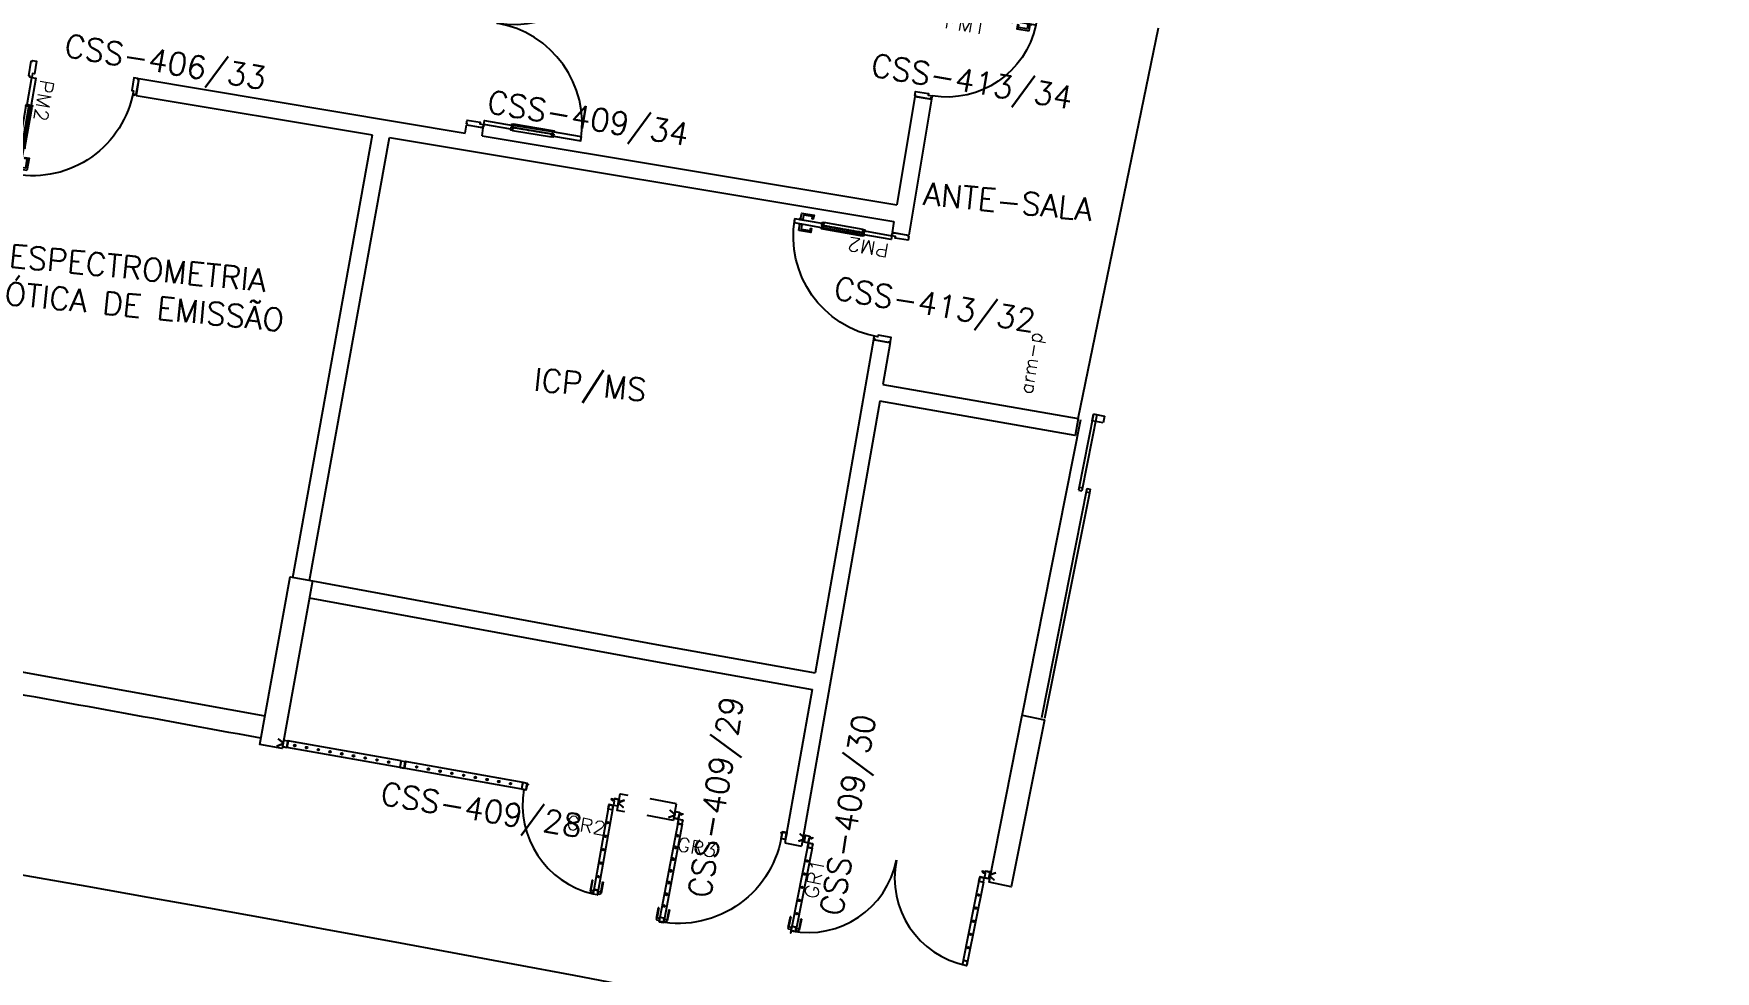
# Model space of a CAD drawing. Extents: x -152 to 150, y 325 to 437.
# Drawn here: x 66.64 to 81.45, y 376.26 to 384.53 of the extents above; entities that cross this region are included whole.
import ezdxf
from ezdxf.enums import TextEntityAlignment as Align

# ---------------------------------------------------------------- set-up
doc = ezdxf.new("R2010")
doc.units = 0
doc.header["$LTSCALE"] = 0.01
doc.header["$MEASUREMENT"] = 0
doc.linetypes.add('HIDDEN', pattern=[0.375, 0.25, -0.125])
doc.layers.get('0').update_dxf_attribs({"linetype": 'CONTINUOUS'})
for name, color, linetype in [('ALV', 2, 'CONTINUOUS'), ('AR-ALV', 4, 'CONTINUOUS'), ('AR-MOB-IDE', 2, 'CONTINUOUS'), ('AR-POR', 1, 'CONTINUOUS'), ('esq-c', 1, 'CONTINUOUS'), ('ESTR', 3, 'CONTINUOUS'), ('grapa', 1, 'HIDDEN'), ('ICC', 1, 'CONTINUOUS'), ('MAÇANETA', 2, 'CONTINUOUS'), ('mov', 1, 'CONTINUOUS'), ('PISO', 1, 'CONTINUOUS'), ('PM-FOLHA-C', 1, 'CONTINUOUS'), ('PM-FOLHA-V', 1, 'CONTINUOUS'), ('PM-FOLHA-V2', 1, 'CONTINUOUS'), ('PM-HATCH', 253, 'CONTINUOUS'), ('PM-MAÇANETA', 1, 'CONTINUOUS'), ('PM-MOVIMENTO', 1, 'CONTINUOUS'), ('PM-TELA-C', 1, 'CONTINUOUS'), ('PM-TXT', 2, 'CONTINUOUS'), ('porta-c', 1, 'CONTINUOUS'), ('porta-v', 1, 'CONTINUOUS'), ('TEXTO', 2, 'CONTINUOUS'), ('TEXTO-ENDEREÇO', 2, 'CONTINUOUS')]:
    doc.layers.add(name, color=color, linetype=linetype)
doc.styles.add('ROMANS', font='romans', dxfattribs={"height": 0.002})
doc.styles.add('S12', font='simplex.shx', dxfattribs={"height": 0.12})
doc.styles.add('UNB-100', font='simplex.shx', dxfattribs={"height": 3})
doc.styles.add('UNB-100-1', font='simplex.shx', dxfattribs={"height": 0.2})

# ---------------------------------------------------------------- blocks, each defined once
blk = doc.blocks.new('PILAR-SSC')
blk.add_lwpolyline([(0.203, -42.962), (0.203, -44.462), (0.003, -44.462), (0.003, -42.962)], close=True)
blk = doc.blocks.new('gr1-p')
at = {"layer": 'esq-c'}
for p, q in [((0.041, 0.02), (0.068, 0.02)), ((1.619, 0.02), (1.591, 0.02)), ((0.041, -0.069), (0.041, -0.033)), ((0.042, -0.033), (0.042, -0.069)), ((0.043, -0.031), (0.079, -0.031)), ((0.079, -0.032), (0.043, -0.032)), ((0.079, -0.069), (0.043, -0.069)), ((0.043, -0.071), (0.079, -0.071)), ((0.079, -0.033), (0.079, -0.069)), ((0.081, -0.069), (0.081, -0.033)), ((1.579, -0.069), (1.579, -0.033)), ((1.58, -0.033), (1.58, -0.069)), ((1.617, -0.031), (1.581, -0.031)), ((1.581, -0.032), (1.617, -0.032)), ((1.581, -0.069), (1.617, -0.069)), ((1.617, -0.071), (1.581, -0.071)), ((1.617, -0.033), (1.617, -0.069)), ((1.619, -0.069), (1.619, -0.033)), ((0.039, -0.782), (0.039, -0.838)), ((0.041, -0.818), (0.041, -0.782)), ((0.041, -0.82), (0.041, -0.838)), ((0.042, -0.78), (0.079, -0.78)), ((0.079, -0.781), (0.042, -0.781)), ((0.042, -0.82), (0.079, -0.82)), ((0.042, -0.82), (0.042, -0.838)), ((0.079, -0.818), (0.043, -0.818)), ((0.079, -0.817), (0.079, -0.782)), ((0.081, -0.782), (0.081, -0.817)), ((1.579, -0.782), (1.579, -0.817)), ((1.617, -0.78), (1.581, -0.78)), ((1.581, -0.781), (1.617, -0.781)), ((1.581, -0.817), (1.581, -0.782)), ((1.581, -0.818), (1.617, -0.818)), ((1.617, -0.82), (1.581, -0.82)), ((1.618, -0.817), (1.618, -0.782)), ((1.619, -0.782), (1.619, -0.817))]:
    blk.add_line(p, q, dxfattribs=at)
for points in [[(0.059, 0.018), (0.059, 0.012, -0.414214), (0.057, 0.01), (0.041, 0.01, 0.414214), (0.04, 0.009), (0.04, -0.028, -0.414214), (0.038, -0.03), (0.002, -0.03, -0.414214), (0, -0.028), (0, 0.028, -0.414214), (0.002, 0.03), (0.038, 0.03, -0.414214), (0.04, 0.028), (0.04, 0.022, 0.414214), (0.041, 0.022), (0.068, 0.022, -1), (0.068, 0.019), (0.06, 0.019)], [(0.041, 0.02, -0.414201), (0.038, 0.022), (0.038, 0.028, 0.414214), (0.038, 0.028), (0.002, 0.028, 0.414214), (0.001, 0.028), (0.001, -0.028, 0.414214), (0.002, -0.029), (0.038, -0.029, 0.414214), (0.038, -0.028), (0.038, 0.009, -0.414214), (0.041, 0.012), (0.057, 0.012, 0.414214), (0.058, 0.012), (0.058, 0.018, -0.414214), (0.06, 0.02)], [(1.601, 0.018), (1.601, 0.012, 0.414214), (1.603, 0.01), (1.619, 0.01, -0.414214), (1.62, 0.009), (1.62, -0.028, 0.414214), (1.622, -0.03), (1.658, -0.03, 0.414214), (1.66, -0.028), (1.66, 0.028, 0.414214), (1.658, 0.03), (1.622, 0.03, 0.414214), (1.62, 0.028), (1.62, 0.022, -0.414214), (1.619, 0.022), (1.591, 0.022, 1), (1.591, 0.019), (1.6, 0.019)], [(1.619, 0.02, 0.414201), (1.621, 0.022), (1.621, 0.028, -0.414214), (1.622, 0.028), (1.658, 0.028, -0.414214), (1.658, 0.028), (1.658, -0.028, -0.414214), (1.658, -0.029), (1.622, -0.029, -0.414214), (1.621, -0.028), (1.621, 0.009, 0.414214), (1.619, 0.012), (1.603, 0.012, -0.414214), (1.602, 0.012), (1.602, 0.018, 0.414214), (1.6, 0.02)]]:
    blk.add_lwpolyline(points, format="xyb", dxfattribs=at)
for centre, radius, start, end in [((1.6, 0.018), 0.00075, 0, 90), ((0.043, -0.033), 0.00225, 90, 180), ((0.043, -0.069), 0.00225, 180, 270), ((0.043, -0.033), 0.00075, 90, 180), ((0.043, -0.069), 0.00075, 180, 270), ((0.079, -0.033), 0.00225, 360, 90), ((0.079, -0.033), 0.00075, 360, 90), ((0.079, -0.069), 0.00075, 270, 0), ((0.079, -0.069), 0.00225, 270, 0), ((1.581, -0.033), 0.00225, 90, 180), ((1.581, -0.069), 0.00225, 180, 270), ((1.581, -0.033), 0.00075, 90, 180), ((1.581, -0.069), 0.00075, 180, 270), ((1.617, -0.033), 0.00225, 360, 90), ((1.617, -0.033), 0.00075, 360, 90), ((1.617, -0.069), 0.00075, 270, 0), ((1.617, -0.069), 0.00225, 270, 0), ((0.042, -0.782), 0.00225, 90, 180), ((0.041, -0.838), 0.0015, 180, 0), ((0.042, -0.782), 0.00075, 90, 180), ((0.043, -0.82), 0.002, 90, 180), ((0.079, -0.782), 0.00225, 360, 90), ((0.079, -0.782), 0.00075, 360, 90), ((0.079, -0.817), 0.00075, 270, 0), ((0.079, -0.817), 0.00225, 270, 0), ((1.581, -0.782), 0.00225, 90, 180), ((1.581, -0.817), 0.00225, 180, 270), ((1.581, -0.782), 0.00075, 90, 180), ((1.581, -0.817), 0.00075, 180, 270), ((1.617, -0.782), 0.00225, 360, 90), ((1.617, -0.782), 0.00075, 360, 90), ((1.617, -0.817), 0.00075, 270, 0), ((1.617, -0.817), 0.00225, 270, 0)]:
    blk.add_arc(centre, radius, start, end, dxfattribs=at)
at = {"layer": 'grapa'}
blk.add_line((1.66, 0.005), (1.66, -0.005), dxfattribs=at)
for points in [[(0, -0.005), (-0.049, -0.033), (-0.049, -0.032), (-0.001, -0.004), (-0.001, 0.004), (-0.049, 0.032), (-0.049, 0.033), (0, 0.005)], [(1.66, -0.005), (1.709, -0.033), (1.709, -0.032), (1.661, -0.004), (1.661, 0.004), (1.709, 0.032), (1.709, 0.033), (1.66, 0.005)]]:
    blk.add_lwpolyline(points, dxfattribs=at)
at = {"layer": 'MAÇANETA'}
for p, q in [((0.014, -0.7), (0.009, -0.7)), ((0.009, -0.7), (0.009, -0.8)), ((0.014, -0.7), (0.014, -0.8)), ((0.106, -0.7), (0.111, -0.7)), ((0.106, -0.7), (0.106, -0.8)), ((0.111, -0.7), (0.111, -0.8)), ((0.009, -0.8), (0.019, -0.81)), ((0.014, -0.8), (0.009, -0.8)), ((0.039, -0.79), (0.014, -0.79)), ((0.039, -0.81), (0.019, -0.81)), ((0.081, -0.79), (0.106, -0.79)), ((0.081, -0.81), (0.101, -0.81)), ((0.111, -0.8), (0.101, -0.81)), ((0.106, -0.8), (0.111, -0.8))]:
    blk.add_line(p, q, dxfattribs=at)
at = {"layer": 'mov'}
for centre, radius, start, end in [((0.04, -0.03), 0.79, 270.0979, 0.0094), ((1.618, -0.031), 0.788, 179.8976, 269.886)]:
    blk.add_arc(centre, radius, start, end, dxfattribs=at)
at = {"layer": 'porta-c'}
for centre, radius in [((0.061, -0.189), 0.0075), ((0.061, -0.189), 0.005), ((1.599, -0.189), 0.0075), ((1.599, -0.189), 0.005), ((0.061, -0.425), 0.0075), ((0.061, -0.307), 0.0075), ((0.061, -0.307), 0.005), ((0.061, -0.425), 0.005), ((1.599, -0.307), 0.0075), ((1.599, -0.425), 0.0075), ((1.599, -0.307), 0.005), ((1.599, -0.425), 0.005), ((0.061, -0.543), 0.0075), ((0.061, -0.543), 0.005), ((1.599, -0.543), 0.0075), ((1.599, -0.543), 0.005), ((0.061, -0.662), 0.0075), ((0.061, -0.662), 0.005), ((1.599, -0.662), 0.0075), ((1.599, -0.662), 0.005)]:
    blk.add_circle(centre, radius, dxfattribs=at)
at = {"layer": 'porta-v'}
for p, q in [((0.041, -0.069), (0.041, -0.782)), ((0.081, -0.069), (0.081, -0.782)), ((1.579, -0.069), (1.579, -0.782)), ((1.619, -0.069), (1.619, -0.782))]:
    blk.add_line(p, q, dxfattribs=at)
at = {"layer": 'PM-TXT', "style": 'S12', "width": 1.1, "flags": 1}
blk.add_attdef('LARGURA', (0.414, -0.506), '', height=0.12, rotation=90, dxfattribs=at)
at = {"layer": 'PM-TXT', "style": 'S12', "width": 1.1}
blk.add_attdef('GR', (0.214, -0.506), '', height=0.12, rotation=90, dxfattribs=at)
blk = doc.blocks.new('gr3-p')
at = {"layer": 'esq-c'}
for p, q in [((-1, 0.028), (-1, -0.028)), ((-0.998, 0.03), (-0.962, 0.03)), ((-0.962, 0.028), (-0.998, 0.028)), ((-0.998, -0.028), (-0.998, 0.028)), ((-0.961, 0.022), (-0.961, 0.028)), ((-0.961, -0.028), (-0.961, 0.018)), ((-0.96, 0.028), (-0.96, 0.022)), ((-0.96, 0.018), (-0.96, -0.028)), ((-0.959, 0.022), (-0.951, 0.022)), ((-0.959, 0.02), (-0.951, 0.02)), ((-0.951, 0.019), (-0.959, 0.019)), ((-0.041, 0.022), (-0.069, 0.022)), ((-0.041, 0.02), (-0.069, 0.02)), ((-0.069, 0.019), (-0.06, 0.019)), ((-0.059, 0.018), (-0.059, 0.012)), ((-0.058, 0.018), (-0.058, 0.012)), ((-0.041, 0.011), (-0.057, 0.011)), ((-0.041, 0.01), (-0.057, 0.01)), ((-0.04, 0.028), (-0.04, 0.022)), ((-0.04, 0.009), (-0.04, -0.028)), ((-0.002, 0.03), (-0.038, 0.03)), ((-0.038, 0.028), (-0.002, 0.028)), ((-0.038, 0.022), (-0.038, 0.028)), ((-0.038, -0.028), (-0.038, 0.009)), ((-0.002, -0.028), (-0.002, 0.028)), ((0, 0.028), (0, -0.028)), ((-0.962, -0.029), (-0.998, -0.029)), ((-0.998, -0.03), (-0.962, -0.03)), ((-0.081, -0.069), (-0.081, -0.033)), ((-0.043, -0.031), (-0.079, -0.031)), ((-0.079, -0.032), (-0.043, -0.032)), ((-0.079, -0.033), (-0.079, -0.069)), ((-0.079, -0.069), (-0.043, -0.069)), ((-0.043, -0.071), (-0.079, -0.071)), ((-0.042, -0.033), (-0.042, -0.069)), ((-0.041, -0.069), (-0.041, -0.033)), ((-0.038, -0.029), (-0.002, -0.029)), ((-0.002, -0.03), (-0.038, -0.03)), ((-0.081, -0.912), (-0.081, -0.948)), ((-0.08, -0.948), (-0.08, -0.912)), ((-0.043, -0.91), (-0.079, -0.91)), ((-0.079, -0.911), (-0.043, -0.911)), ((-0.079, -0.948), (-0.043, -0.948)), ((-0.043, -0.95), (-0.079, -0.95)), ((-0.043, -0.948), (-0.043, -0.912)), ((-0.041, -0.912), (-0.041, -0.948))]:
    blk.add_line(p, q, dxfattribs=at)
for centre, radius, start, end in [((-0.998, 0.028), 0.00225, 90, 180), ((-0.998, 0.028), 0.00075, 90, 180), ((-0.962, 0.028), 0.00225, 360, 90), ((-0.962, 0.028), 0.00075, 360, 90), ((-0.959, 0.022), 0.00225, 180, 270), ((-0.959, 0.018), 0.00225, 90, 180), ((-0.959, 0.022), 0.00075, 180, 270), ((-0.959, 0.018), 0.00075, 90, 180), ((-0.951, 0.02), 0.0015, 270, 90), ((-0.069, 0.02), 0.0015, 90, 270), ((-0.06, 0.018), 0.00225, 0, 90), ((-0.06, 0.018), 0.00075, 0, 90), ((-0.057, 0.012), 0.00225, 180, 270), ((-0.057, 0.012), 0.00075, 180, 270), ((-0.041, 0.022), 0.00225, 270.0025, 0), ((-0.041, 0.022), 0.00075, 270, 0), ((-0.041, 0.009), 0.00225, 0, 90), ((-0.041, 0.009), 0.00075, 0, 90), ((-0.038, 0.028), 0.00225, 90, 180), ((-0.038, 0.028), 0.00075, 90, 180), ((-0.002, 0.028), 0.00225, 360, 90), ((-0.002, 0.028), 0.00075, 360, 90), ((-0.998, -0.028), 0.00225, 180, 270), ((-0.998, -0.028), 0.00075, 180, 270), ((-0.962, -0.028), 0.00075, 270, 0), ((-0.962, -0.028), 0.00225, 270, 0), ((-0.079, -0.033), 0.00225, 90, 180), ((-0.079, -0.069), 0.00225, 180, 270), ((-0.079, -0.033), 0.00075, 90, 180), ((-0.079, -0.069), 0.00075, 180, 270), ((-0.043, -0.033), 0.00225, 360, 90), ((-0.043, -0.033), 0.00075, 360, 90), ((-0.043, -0.069), 0.00075, 270, 0), ((-0.043, -0.069), 0.00225, 270, 0), ((-0.038, -0.028), 0.00225, 180, 270), ((-0.038, -0.028), 0.00075, 180, 270), ((-0.002, -0.028), 0.00225, 270, 0), ((-0.002, -0.028), 0.00075, 270, 0), ((-0.079, -0.912), 0.00225, 90, 180), ((-0.079, -0.948), 0.00225, 180, 270), ((-0.079, -0.912), 0.00075, 90, 180), ((-0.079, -0.948), 0.00075, 180, 270), ((-0.043, -0.912), 0.00225, 360, 90), ((-0.043, -0.912), 0.00075, 360, 90), ((-0.043, -0.948), 0.00075, 270, 0), ((-0.043, -0.948), 0.00225, 270, 0)]:
    blk.add_arc(centre, radius, start, end, dxfattribs=at)
at = {"layer": 'grapa'}
blk.add_line((0, 0.005), (0, -0.005), dxfattribs=at)
blk.add_lwpolyline([(0, -0.005), (0.049, -0.033), (0.049, -0.032), (0.002, -0.004), (0.002, 0.004), (0.049, 0.032), (0.049, 0.033), (0, 0.005)], dxfattribs=at)
at = {"layer": 'MAÇANETA'}
for p, q in [((-0.111, -0.83), (-0.111, -0.93)), ((-0.106, -0.83), (-0.111, -0.83)), ((-0.106, -0.83), (-0.106, -0.93)), ((-0.016, -0.83), (-0.016, -0.93)), ((-0.016, -0.83), (-0.011, -0.83)), ((-0.011, -0.83), (-0.011, -0.93)), ((-0.106, -0.93), (-0.111, -0.93)), ((-0.111, -0.93), (-0.101, -0.94)), ((-0.081, -0.92), (-0.106, -0.92)), ((-0.081, -0.94), (-0.101, -0.94)), ((-0.041, -0.92), (-0.016, -0.92)), ((-0.041, -0.94), (-0.021, -0.94)), ((-0.011, -0.93), (-0.021, -0.94)), ((-0.016, -0.93), (-0.011, -0.93))]:
    blk.add_line(p, q, dxfattribs=at)
at = {"layer": 'mov'}
blk.add_arc((-0.042, -0.031), 0.918, 176.6891, 269.886, dxfattribs=at)
at = {"layer": 'porta-c'}
for centre, radius in [((-0.061, -0.175), 0.0075), ((-0.061, -0.28), 0.0075), ((-0.061, -0.175), 0.005), ((-0.061, -0.28), 0.005), ((-0.061, -0.385), 0.0075), ((-0.061, -0.385), 0.005), ((-0.061, -0.49), 0.0075), ((-0.061, -0.595), 0.0075), ((-0.061, -0.49), 0.005), ((-0.061, -0.595), 0.005), ((-0.061, -0.7), 0.0075), ((-0.061, -0.7), 0.005), ((-0.061, -0.805), 0.0075), ((-0.061, -0.805), 0.005)]:
    blk.add_circle(centre, radius, dxfattribs=at)
at = {"layer": 'porta-v'}
for p, q in [((-0.081, -0.069), (-0.081, -0.912)), ((-0.041, -0.069), (-0.041, -0.912))]:
    blk.add_line(p, q, dxfattribs=at)
at = {"layer": 'PM-TXT', "style": 'S12', "width": 1.1}
blk.add_attdef('GR', (-0.422, -0.306), '', height=0.12, dxfattribs=at)
at = {"layer": 'PM-TXT', "style": 'S12', "width": 1.1, "flags": 1}
blk.add_attdef('LARGURA', (-0.422, -0.506), '', height=0.12, dxfattribs=at)
blk = doc.blocks.new('gr2-p')
at = {"layer": 'esq-c'}
for p, q in [((-3, 0.028), (-3, -0.028)), ((-2.998, 0.03), (-2.962, 0.03)), ((-2.962, 0.028), (-2.998, 0.028)), ((-2.998, -0.028), (-2.998, 0.028)), ((-2.961, -0.028), (-2.961, 0.028)), ((-2.96, 0.028), (-2.96, -0.028)), ((-1.95, 0.028), (-1.95, -0.028)), ((-1.949, -0.028), (-1.949, 0.028)), ((-1.948, 0.03), (-1.913, 0.03)), ((-1.913, 0.028), (-1.948, 0.028)), ((-1.912, -0.028), (-1.912, 0.028)), ((-1.91, 0.028), (-1.91, -0.028)), ((-0.861, 0.028), (-0.861, -0.028)), ((-0.859, -0.028), (-0.859, 0.028)), ((-0.858, 0.03), (-0.823, 0.03)), ((-0.823, 0.028), (-0.858, 0.028)), ((-0.822, 0.022), (-0.822, 0.028)), ((-0.822, -0.028), (-0.822, 0.018)), ((-0.821, 0.028), (-0.821, 0.022)), ((-0.821, 0.018), (-0.821, -0.028)), ((-0.82, 0.022), (-0.811, 0.022)), ((-0.82, 0.02), (-0.811, 0.02)), ((-0.811, 0.019), (-0.82, 0.019)), ((-0.041, 0.022), (-0.069, 0.022)), ((-0.041, 0.02), (-0.069, 0.02)), ((-0.069, 0.019), (-0.06, 0.019)), ((-0.059, 0.018), (-0.059, 0.012)), ((-0.058, 0.018), (-0.058, 0.012)), ((-0.041, 0.011), (-0.057, 0.011)), ((-0.041, 0.01), (-0.057, 0.01)), ((-0.04, 0.028), (-0.04, 0.022)), ((-0.04, 0.009), (-0.04, -0.028)), ((-0.002, 0.03), (-0.038, 0.03)), ((-0.038, 0.028), (-0.002, 0.028)), ((-0.038, 0.022), (-0.038, 0.028)), ((-0.038, -0.028), (-0.038, 0.009)), ((-0.002, -0.028), (-0.002, 0.028)), ((0, 0.028), (0, -0.028)), ((-2.962, -0.029), (-2.998, -0.029)), ((-2.998, -0.03), (-2.962, -0.03)), ((-1.913, -0.029), (-1.948, -0.029)), ((-1.948, -0.03), (-1.913, -0.03)), ((-0.823, -0.029), (-0.858, -0.029)), ((-0.858, -0.03), (-0.823, -0.03)), ((-0.081, -0.069), (-0.081, -0.033)), ((-0.043, -0.031), (-0.079, -0.031)), ((-0.079, -0.032), (-0.043, -0.032)), ((-0.079, -0.033), (-0.079, -0.069)), ((-0.079, -0.069), (-0.043, -0.069)), ((-0.043, -0.071), (-0.079, -0.071)), ((-0.042, -0.033), (-0.042, -0.069)), ((-0.041, -0.069), (-0.041, -0.033)), ((-0.038, -0.029), (-0.002, -0.029)), ((-0.002, -0.03), (-0.038, -0.03)), ((-0.081, -0.793), (-0.081, -0.829)), ((-0.043, -0.791), (-0.079, -0.791)), ((-0.079, -0.792), (-0.043, -0.792)), ((-0.079, -0.829), (-0.079, -0.793)), ((-0.079, -0.829), (-0.043, -0.829)), ((-0.043, -0.831), (-0.079, -0.831)), ((-0.042, -0.829), (-0.042, -0.793)), ((-0.041, -0.793), (-0.041, -0.829))]:
    blk.add_line(p, q, dxfattribs=at)
for centre, radius, start, end in [((-2.998, 0.028), 0.00225, 90, 180), ((-2.998, 0.028), 0.00075, 90, 180), ((-2.962, 0.028), 0.00225, 360, 90), ((-2.962, 0.028), 0.00075, 360, 90), ((-1.948, 0.028), 0.00225, 90, 180), ((-1.948, 0.028), 0.00075, 90, 180), ((-1.913, 0.028), 0.00225, 360, 90), ((-1.913, 0.028), 0.00075, 360, 90), ((-0.858, 0.028), 0.00225, 90, 180), ((-0.858, 0.028), 0.00075, 90, 180), ((-0.823, 0.028), 0.00225, 360, 90), ((-0.823, 0.028), 0.00075, 360, 90), ((-0.82, 0.022), 0.00225, 180, 270), ((-0.82, 0.018), 0.00225, 90, 180), ((-0.82, 0.022), 0.00075, 180, 270), ((-0.82, 0.018), 0.00075, 90, 180), ((-0.811, 0.02), 0.0015, 270, 90), ((-0.069, 0.02), 0.0015, 90, 270), ((-0.06, 0.018), 0.00225, 0, 90), ((-0.06, 0.018), 0.00075, 0, 90), ((-0.057, 0.012), 0.00225, 180, 270), ((-0.057, 0.012), 0.00075, 180, 270), ((-0.041, 0.022), 0.00225, 270.0025, 0), ((-0.041, 0.022), 0.00075, 270, 0), ((-0.041, 0.009), 0.00225, 0, 90), ((-0.041, 0.009), 0.00075, 0, 90), ((-0.038, 0.028), 0.00225, 90, 180), ((-0.038, 0.028), 0.00075, 90, 180), ((-0.002, 0.028), 0.00225, 360, 90), ((-0.002, 0.028), 0.00075, 360, 90), ((-2.998, -0.028), 0.00225, 180, 270), ((-2.998, -0.028), 0.00075, 180, 270), ((-2.962, -0.028), 0.00075, 270, 0), ((-2.962, -0.028), 0.00225, 270, 0), ((-1.948, -0.028), 0.00225, 180, 270), ((-1.948, -0.028), 0.00075, 180, 270), ((-1.913, -0.028), 0.00225, 270, 0), ((-1.913, -0.028), 0.00075, 270, 0), ((-0.858, -0.028), 0.00225, 180, 270), ((-0.858, -0.028), 0.00075, 180, 270), ((-0.823, -0.028), 0.00075, 270, 0), ((-0.823, -0.028), 0.00225, 270, 0), ((-0.079, -0.033), 0.00225, 90, 180), ((-0.079, -0.069), 0.00225, 180, 270), ((-0.079, -0.033), 0.00075, 90, 180), ((-0.079, -0.069), 0.00075, 180, 270), ((-0.043, -0.033), 0.00225, 360, 90), ((-0.043, -0.033), 0.00075, 360, 90), ((-0.043, -0.069), 0.00075, 270, 0), ((-0.043, -0.069), 0.00225, 270, 0), ((-0.038, -0.028), 0.00225, 180, 270), ((-0.038, -0.028), 0.00075, 180, 270), ((-0.002, -0.028), 0.00225, 270, 0), ((-0.002, -0.028), 0.00075, 270, 0), ((-0.079, -0.793), 0.00225, 90, 180), ((-0.079, -0.829), 0.00225, 180, 270), ((-0.079, -0.793), 0.00075, 90, 180), ((-0.079, -0.829), 0.00075, 180, 270), ((-0.043, -0.793), 0.00225, 360, 90), ((-0.043, -0.793), 0.00075, 360, 90), ((-0.043, -0.829), 0.00075, 270, 0), ((-0.043, -0.829), 0.00225, 270, 0)]:
    blk.add_arc(centre, radius, start, end, dxfattribs=at)
at = {"layer": 'grapa'}
for p, q in [((-3, 0.005), (-3, -0.005)), ((0, 0.005), (0, -0.005))]:
    blk.add_line(p, q, dxfattribs=at)
for points in [[(-3, -0.005), (-3.049, -0.033), (-3.049, -0.032), (-3.001, -0.004), (-3.001, 0.004), (-3.049, 0.032), (-3.049, 0.033), (-3, 0.005)], [(0, -0.005), (0.049, -0.033), (0.049, -0.032), (0.002, -0.004), (0.002, 0.004), (0.049, 0.032), (0.049, 0.033), (0, 0.005)]]:
    blk.add_lwpolyline(points, dxfattribs=at)
at = {"layer": 'MAÇANETA'}
for p, q in [((-0.111, -0.711), (-0.111, -0.811)), ((-0.106, -0.711), (-0.111, -0.711)), ((-0.106, -0.711), (-0.106, -0.811)), ((-0.016, -0.711), (-0.016, -0.811)), ((-0.016, -0.711), (-0.011, -0.711)), ((-0.011, -0.711), (-0.011, -0.811)), ((-0.106, -0.811), (-0.111, -0.811)), ((-0.111, -0.811), (-0.101, -0.821)), ((-0.081, -0.801), (-0.106, -0.801)), ((-0.081, -0.821), (-0.101, -0.821)), ((-0.041, -0.801), (-0.016, -0.801)), ((-0.041, -0.821), (-0.021, -0.821)), ((-0.011, -0.811), (-0.021, -0.821)), ((-0.016, -0.811), (-0.011, -0.811))]:
    blk.add_line(p, q, dxfattribs=at)
at = {"layer": 'mov'}
blk.add_arc((-0.039, -0.029), 0.801, 180.0063, 267.0203, dxfattribs=at)
at = {"layer": 'porta-c'}
for centre, radius in [((-2.895, 0), 0.0075), ((-2.895, 0), 0.005), ((-2.79, 0), 0.0075), ((-2.79, 0), 0.005), ((-2.685, 0), 0.0075), ((-2.685, 0), 0.005), ((-2.58, 0), 0.0075), ((-2.58, 0), 0.005), ((-2.475, 0), 0.0075), ((-2.475, 0), 0.005), ((-2.37, 0), 0.0075), ((-2.37, 0), 0.005), ((-2.265, 0), 0.0075), ((-2.265, 0), 0.005), ((-2.16, 0), 0.0075), ((-2.16, 0), 0.005), ((-2.055, 0), 0.0075), ((-2.055, 0), 0.005), ((-1.805, 0), 0.0075), ((-1.805, 0), 0.005), ((-1.7, 0), 0.0075), ((-1.7, 0), 0.005), ((-1.595, 0), 0.0075), ((-1.595, 0), 0.005), ((-1.49, 0), 0.0075), ((-1.49, 0), 0.005), ((-1.385, 0), 0.0075), ((-1.385, 0), 0.005), ((-1.28, 0), 0.0075), ((-1.28, 0), 0.005), ((-1.175, 0), 0.0075), ((-1.175, 0), 0.005), ((-1.07, 0), 0.0075), ((-1.07, 0), 0.005), ((-0.965, 0), 0.0075), ((-0.965, 0), 0.005), ((-0.061, -0.189), 0.0075), ((-0.061, -0.189), 0.005), ((-0.061, -0.31), 0.0075), ((-0.061, -0.431), 0.0075), ((-0.061, -0.31), 0.005), ((-0.061, -0.431), 0.005), ((-0.061, -0.551), 0.0075), ((-0.061, -0.551), 0.005), ((-0.061, -0.672), 0.0075), ((-0.061, -0.672), 0.005)]:
    blk.add_circle(centre, radius, dxfattribs=at)
at = {"layer": 'porta-v'}
for p, q in [((-1.948, 0.03), (-2.962, 0.03)), ((-0.859, 0.03), (-1.913, 0.03)), ((-1.948, -0.03), (-2.962, -0.03)), ((-0.859, -0.03), (-1.913, -0.03)), ((-0.081, -0.069), (-0.081, -0.793)), ((-0.041, -0.069), (-0.041, -0.793))]:
    blk.add_line(p, q, dxfattribs=at)
at = {"layer": 'PM-TXT', "style": 'S12', "width": 1.1}
blk.add_attdef('GR', (-0.422, -0.306), '', height=0.12, dxfattribs=at)
at = {"layer": 'PM-TXT', "style": 'S12', "width": 1.1, "flags": 1}
blk.add_attdef('LARGURA', (-0.422, -0.506), '', height=0.12, dxfattribs=at)
blk = doc.blocks.new('PM5')
at = {"layer": 'PM-HATCH'}
h = blk.add_hatch(dxfattribs=at)
h.set_pattern_fill('NET3', color=256, scale=0.002, angle=45, style=0)
h.set_pattern_definition([(135, (192.3709505, -142.5504116), (0.00449012806, 0.00449012806), []), (75, (192.3709505, -142.5504116), (0.006133629, -0.00164350094), []), (15, (192.3709505, -142.5504116), (0.00164350094, -0.006133629), [])])
h.paths.add_polyline_path([(0.048, 0.697), (0.046, 0.697), (0.046, 0.317), (0.048, 0.317)])
h = blk.add_hatch(dxfattribs=at)
h.set_pattern_fill('NET3', color=256, scale=0.002, angle=45, style=0)
h.set_pattern_definition([(45, (-190.5109505, -142.5504116), (-0.00449012806, 0.00449012806), []), (105, (-190.5109505, -142.5504116), (-0.006133629, -0.00164350094), []), (165, (-190.5109505, -142.5504116), (-0.00164350094, -0.006133629), [])])
h.paths.add_polyline_path([(1.812, 0.697), (1.814, 0.697), (1.814, 0.317), (1.812, 0.317)])
at = {"layer": 'PM-FOLHA-C'}
for p, q in [((0.03, 0.697), (0.048, 0.697)), ((0.048, 0.697), (0.048, 0.682)), ((1.83, 0.697), (1.812, 0.697)), ((1.812, 0.697), (1.812, 0.682)), ((0.03, 0.317), (0.048, 0.317)), ((0.048, 0.317), (0.048, 0.332)), ((1.812, 0.317), (1.812, 0.332)), ((1.83, 0.317), (1.812, 0.317))]:
    blk.add_line(p, q, dxfattribs=at)
for points in [[(0.03, 0.697), (0.03, 0.94), (0.065, 0.94), (0.065, 0.682), (0.048, 0.682)], [(1.83, 0.697), (1.83, 0.94), (1.795, 0.94), (1.795, 0.682), (1.812, 0.682)], [(0.065, 0.697), (0.065, 0.697), (0.075, 0.697), (0.075, 0.682), (0.065, 0.682)], [(1.795, 0.697), (1.795, 0.697), (1.785, 0.697), (1.785, 0.682), (1.795, 0.682)], [(0.03, 0.317), (0.03, 0.075), (0.065, 0.075), (0.065, 0.332), (0.048, 0.332)], [(0.065, 0.317), (0.065, 0.317), (0.075, 0.317), (0.075, 0.332), (0.065, 0.332)], [(1.795, 0.317), (1.795, 0.317), (1.785, 0.317), (1.785, 0.332), (1.795, 0.332)], [(1.83, 0.317), (1.83, 0.075), (1.795, 0.075), (1.795, 0.332), (1.812, 0.332)]]:
    blk.add_lwpolyline(points, dxfattribs=at)
for points in [[(0.046, 0.697), (0.02, 0.697), (0.02, 0.682), (0.046, 0.682)], [(1.814, 0.697), (1.84, 0.697), (1.84, 0.682), (1.814, 0.682)], [(0.046, 0.332), (0.02, 0.332), (0.02, 0.317), (0.046, 0.317)], [(1.814, 0.332), (1.84, 0.332), (1.84, 0.317), (1.814, 0.317)]]:
    blk.add_lwpolyline(points, close=True, dxfattribs=at)
at = {"layer": 'PM-FOLHA-V'}
for p, q in [((0.02, 0.332), (0.02, 0.682)), ((0.065, 0.682), (0.065, 0.332)), ((0.075, 0.682), (0.075, 0.332)), ((1.785, 0.682), (1.785, 0.332)), ((1.795, 0.682), (1.795, 0.332)), ((1.84, 0.332), (1.84, 0.682))]:
    blk.add_line(p, q, dxfattribs=at)
at = {"layer": 'PM-FOLHA-V2'}
for points in [[(0.01, -0.065), (0.01, -0.075), (0.045, -0.075), (0.045, 0.04), (0.03, 0.04), (0.03, 0.075), (0.01, 0.075), (0.01, 0.065), (0, 0.065), (0, -0.065)], [(1.85, -0.065), (1.85, -0.075), (1.815, -0.075), (1.815, 0.04), (1.83, 0.04), (1.83, 0.075), (1.85, 0.075), (1.85, 0.065), (1.86, 0.065), (1.86, -0.065)]]:
    blk.add_lwpolyline(points, close=True, dxfattribs=at)
at = {"layer": 'PM-MAÇANETA'}
for points in [[(0.025, 0.89), (-0.03, 0.89), (-0.03, 0.78), (0.005, 0.78), (0.005, 0.79), (-0.015, 0.79), (-0.015, 0.868, -0.414214), (-0.013, 0.87), (0.025, 0.87)], [(0.125, 0.89), (0.07, 0.89), (0.07, 0.87), (0.109, 0.87, -0.414214), (0.11, 0.868), (0.11, 0.79), (0.09, 0.79), (0.09, 0.78), (0.125, 0.78)]]:
    blk.add_lwpolyline(points, format="xyb", close=True, dxfattribs=at)
for points in [[(0.025, 0.86), (0.025, 0.9), (0.03, 0.9), (0.03, 0.86)], [(0.07, 0.86), (0.07, 0.9), (0.065, 0.9), (0.065, 0.86)]]:
    blk.add_lwpolyline(points, close=True, dxfattribs=at)
at = {"layer": 'PM-MOVIMENTO'}
for centre, start, end in [((0.03, 0.04), 0, 90), ((1.83, 0.04), 90, 180)]:
    blk.add_arc(centre, 0.9, start, end, dxfattribs=at)
at = {"layer": 'PM-TELA-C'}
for points in [[(0.048, 0.697), (0.046, 0.697), (0.046, 0.317), (0.048, 0.317)], [(1.812, 0.697), (1.814, 0.697), (1.814, 0.317), (1.812, 0.317)]]:
    blk.add_lwpolyline(points, close=True, dxfattribs=at)
at = {"layer": 'PM-TXT', "style": 'S12', "width": 1.1}
blk.add_attdef('PM', (0.213, 0.075), '', height=0.12, rotation=90, dxfattribs=at)
blk = doc.blocks.new('PM4')
at = {"layer": 'PM-HATCH'}
h = blk.add_hatch(dxfattribs=at)
h.set_pattern_fill('NET3', color=256, scale=0.002, angle=45, style=0)
h.set_pattern_definition([(135, (192.3709505, -142.5179116), (0.00449012806, 0.00449012806), []), (75, (192.3709505, -142.5179116), (0.006133629, -0.00164350094), []), (15, (192.3709505, -142.5179116), (0.00164350094, -0.006133629), [])])
h.paths.add_polyline_path([(0.0475, 0.6975), (0.046, 0.6975), (0.046, 0.3175), (0.0475, 0.3175)])
at = {"layer": 'PM-FOLHA-C'}
for p, q in [((0.03, 0.6975), (0.0475, 0.6975)), ((0.0475, 0.6975), (0.0475, 0.6825)), ((0.03, 0.3175), (0.0475, 0.3175)), ((0.0475, 0.3175), (0.0475, 0.3325))]:
    blk.add_line(p, q, dxfattribs=at)
for points in [[(0.03, 0.6975), (0.03, 0.94), (0.065, 0.94), (0.065, 0.6825), (0.0475, 0.6825)], [(0.03, 0.3175), (0.03, 0.075), (0.065, 0.075), (0.065, 0.3325), (0.0475, 0.3325)]]:
    blk.add_lwpolyline(points, dxfattribs=at)
for points in [[(0.046, 0.6975), (0.02, 0.6975), (0.02, 0.6825), (0.046, 0.6825)], [(0.065, 0.6975), (0.075, 0.6975), (0.075, 0.6825), (0.065, 0.6825)], [(0.046, 0.3325), (0.02, 0.3325), (0.02, 0.3175), (0.046, 0.3175)], [(0.065, 0.3175), (0.075, 0.3175), (0.075, 0.3325), (0.065, 0.3325)]]:
    blk.add_lwpolyline(points, close=True, dxfattribs=at)
at = {"layer": 'PM-FOLHA-V'}
for p, q in [((0.02, 0.3325), (0.02, 0.6825)), ((0.065, 0.6825), (0.065, 0.3325)), ((0.075, 0.6825), (0.075, 0.3325))]:
    blk.add_line(p, q, dxfattribs=at)
at = {"layer": 'PM-FOLHA-V2'}
for points in [[(0.01, -0.065), (0.01, -0.075), (0.045, -0.075), (0.045, 0.04), (0.03, 0.04), (0.03, 0.075), (0.01, 0.075), (0.01, 0.065), (0, 0.065), (0, -0.065)], [(0.95, -0.065), (0.95, -0.075), (0.915, -0.075), (0.915, 0.04), (0.93, 0.04), (0.93, 0.075), (0.95, 0.075), (0.95, 0.065), (0.96, 0.065), (0.96, -0.065)]]:
    blk.add_lwpolyline(points, close=True, dxfattribs=at)
at = {"layer": 'PM-MAÇANETA'}
for points in [[(0.025, 0.89), (-0.03, 0.89), (-0.03, 0.78), (0.005, 0.78), (0.005, 0.79), (-0.015, 0.79), (-0.015, 0.8685, -0.4142136), (-0.0135, 0.87), (0.025, 0.87)], [(0.125, 0.89), (0.07, 0.89), (0.07, 0.87), (0.1085, 0.87, -0.4142136), (0.11, 0.8685), (0.11, 0.79), (0.09, 0.79), (0.09, 0.78), (0.125, 0.78)]]:
    blk.add_lwpolyline(points, format="xyb", close=True, dxfattribs=at)
for points in [[(0.025, 0.86), (0.025, 0.9), (0.03, 0.9), (0.03, 0.86)], [(0.07, 0.86), (0.07, 0.9), (0.065, 0.9), (0.065, 0.86)]]:
    blk.add_lwpolyline(points, close=True, dxfattribs=at)
at = {"layer": 'PM-MOVIMENTO'}
blk.add_arc((0.03, 0.04), 0.9, 0, 90, dxfattribs=at)
at = {"layer": 'PM-TELA-C'}
blk.add_lwpolyline([(0.0475, 0.6975), (0.046, 0.6975), (0.046, 0.3175), (0.0475, 0.3175)], close=True, dxfattribs=at)
at = {"layer": 'PM-TXT', "style": 'S12', "width": 1.1}
blk.add_attdef('PM', (0.2264, 0.0752), '', height=0.12, rotation=90, dxfattribs=at)
blk = doc.blocks.new('PM3')
at = {"layer": 'PM-HATCH'}
h = blk.add_hatch(dxfattribs=at)
h.set_pattern_fill('NET3', color=256, scale=0.002, angle=45, style=0)
h.set_pattern_definition([(45, (-192.3709505, -142.5504116), (-0.00449012806, 0.00449012806), []), (105, (-192.3709505, -142.5504116), (-0.006133629, -0.00164350094), []), (165, (-192.3709505, -142.5504116), (-0.00164350094, -0.006133629), [])])
h.paths.add_polyline_path([(-0.048, 0.665), (-0.046, 0.665), (-0.046, 0.285), (-0.048, 0.285)])
at = {"layer": 'PM-FOLHA-C'}
for p, q in [((-0.048, 0.665), (-0.048, 0.65)), ((-0.03, 0.665), (-0.048, 0.665)), ((-0.048, 0.285), (-0.048, 0.3)), ((-0.03, 0.285), (-0.048, 0.285))]:
    blk.add_line(p, q, dxfattribs=at)
for points in [[(-0.03, 0.665), (-0.03, 0.875), (-0.065, 0.875), (-0.065, 0.65), (-0.048, 0.65)], [(-0.03, 0.285), (-0.03, 0.075), (-0.065, 0.075), (-0.065, 0.3), (-0.048, 0.3)]]:
    blk.add_lwpolyline(points, dxfattribs=at)
for points in [[(-0.065, 0.665), (-0.075, 0.665), (-0.075, 0.65), (-0.065, 0.65)], [(-0.046, 0.665), (-0.02, 0.665), (-0.02, 0.65), (-0.046, 0.65)], [(-0.065, 0.285), (-0.075, 0.285), (-0.075, 0.3), (-0.065, 0.3)], [(-0.046, 0.3), (-0.02, 0.3), (-0.02, 0.285), (-0.046, 0.285)]]:
    blk.add_lwpolyline(points, close=True, dxfattribs=at)
at = {"layer": 'PM-FOLHA-V'}
for p, q in [((-0.075, 0.65), (-0.075, 0.3)), ((-0.065, 0.65), (-0.065, 0.3)), ((-0.02, 0.3), (-0.02, 0.65))]:
    blk.add_line(p, q, dxfattribs=at)
at = {"layer": 'PM-FOLHA-V2'}
for points in [[(-0.85, -0.065), (-0.85, -0.075), (-0.815, -0.075), (-0.815, 0.04), (-0.83, 0.04), (-0.83, 0.075), (-0.85, 0.075), (-0.85, 0.065), (-0.86, 0.065), (-0.86, -0.065)], [(-0.01, -0.065), (-0.01, -0.075), (-0.045, -0.075), (-0.045, 0.04), (-0.03, 0.04), (-0.03, 0.075), (-0.01, 0.075), (-0.01, 0.065), (0, 0.065), (0, -0.065)]]:
    blk.add_lwpolyline(points, close=True, dxfattribs=at)
at = {"layer": 'PM-MAÇANETA'}
for points in [[(-0.125, 0.825), (-0.07, 0.825), (-0.07, 0.805), (-0.109, 0.805, 0.414214), (-0.11, 0.803), (-0.11, 0.725), (-0.09, 0.725), (-0.09, 0.715), (-0.125, 0.715)], [(-0.025, 0.825), (0.03, 0.825), (0.03, 0.715), (-0.005, 0.715), (-0.005, 0.725), (0.015, 0.725), (0.015, 0.803, 0.414214), (0.013, 0.805), (-0.025, 0.805)]]:
    blk.add_lwpolyline(points, format="xyb", close=True, dxfattribs=at)
for points in [[(-0.07, 0.795), (-0.07, 0.835), (-0.065, 0.835), (-0.065, 0.795)], [(-0.025, 0.795), (-0.025, 0.835), (-0.03, 0.835), (-0.03, 0.795)]]:
    blk.add_lwpolyline(points, close=True, dxfattribs=at)
at = {"layer": 'PM-MOVIMENTO'}
blk.add_arc((-0.026, 0.072), 0.804, 92.8015, 179.7608, dxfattribs=at)
at = {"layer": 'PM-TELA-C'}
blk.add_lwpolyline([(-0.048, 0.665), (-0.046, 0.665), (-0.046, 0.285), (-0.048, 0.285)], close=True, dxfattribs=at)
at = {"layer": 'PM-TXT', "style": 'S12', "width": 1.1}
blk.add_attdef('PM', (-0.101, 0.075), '', height=0.12, rotation=90, dxfattribs=at)

msp = doc.modelspace()

# ---------------------------------------------------------------- linework, layer by layer
at = {"layer": 'ALV'}
for p, q in [((67.565, 384.13), (70.439, 383.651)), ((67.54, 383.982), (69.624, 383.635)), ((74.398, 383.973), (74.24, 383.018)), ((74.546, 383.948), (74.347, 382.75)), ((74.398, 383.973), (74.546, 383.948)), ((68.921, 379.736), (69.624, 383.635)), ((69.069, 379.709), (69.772, 383.61)), ((69.772, 383.61), (74.215, 382.87)), ((70.439, 383.651), (70.45, 383.721)), ((70.598, 383.696), (70.45, 383.721)), ((70.587, 383.627), (70.598, 383.696)), ((70.587, 383.627), (74.24, 383.018)), ((74.215, 382.87), (74.2, 382.775)), ((74.2, 382.775), (74.347, 382.75)), ((74.034, 381.831), (73.52, 378.896)), ((74.034, 381.831), (74.182, 381.805)), ((74.182, 381.805), (74.117, 381.436)), ((74.091, 381.288), (73.402, 377.368)), ((69.094, 379.705), (72.123, 379.144)), ((69.066, 379.557), (72.096, 378.997)), ((72.123, 379.144), (73.52, 378.896)), ((72.096, 378.997), (73.494, 378.749)), ((73.494, 378.749), (73.255, 377.397)), ((73.255, 377.397), (73.402, 377.368))]:
    msp.add_line(p, q, dxfattribs=at)
for points in [[(74.117, 381.436), (75.836, 381.135), (75.81, 380.987), (74.091, 381.288)], [(65.654, 379.062), (68.675, 378.516)], [(71.844, 377.67), (71.777, 377.683), (71.804, 377.83), (71.871, 377.817)], [(72.301, 377.741), (72.068, 377.786)], [(72.274, 377.594), (72.301, 377.741)], [(72.274, 377.594), (72.041, 377.638)]]:
    msp.add_lwpolyline(points, dxfattribs=at)
msp.add_arc((-5.319, -22.301), 407.389, 79.54029, 79.9719, dxfattribs=at)
at = {"layer": 'AR-ALV'}
msp.add_line((67.565, 384.13), (67.54, 383.982), dxfattribs=at)
at = {"layer": 'ICC', "color": 1}
for p, q in [((75.836, 381.135), (76.545, 384.578)), ((75.973, 381.175), (75.839, 380.503)), ((76.002, 381.169), (75.869, 380.497)), ((75.961, 381.116), (75.973, 381.175)), ((76.058, 381.097), (75.961, 381.116)), ((75.97, 381.176), (76.07, 381.156)), ((76.07, 381.156), (76.058, 381.097)), ((75.914, 380.518), (75.513, 378.497)), ((75.936, 380.479), (75.542, 378.491)), ((75.839, 380.503), (75.869, 380.497)), ((75.845, 380.532), (75.874, 380.526)), ((75.908, 380.489), (75.937, 380.483)), ((75.914, 380.518), (75.943, 380.513)), ((75.914, 380.518), (75.943, 380.513)), ((75.943, 380.513), (75.936, 380.479))]:
    msp.add_line(p, q, dxfattribs=at)
msp.add_lwpolyline([(75.344, 378.52), (75.861, 381.126)], dxfattribs=at)
at = {"layer": 'PISO'}
msp.add_arc((0.463, 0.506), 382.359, 69.08957, 90.01762, dxfattribs=at)

# ---------------------------------------------------------------- block references
at = {"layer": 'AR-POR'}
for name, p, rotation, values in [('PM5', (70.83, 385.543), 260.5375895356317, {'PM': 'PM3'}), ('gr2-p', (71.789, 377.75), 349.9662619083041, {'GR': 'GR2'}), ('gr1-p', (73.428, 377.434), 348.7804878049665, {'GR': 'GR1'})]:
    msp.add_blockref(name, p, dxfattribs=dict(at, rotation=rotation)).add_auto_attribs(values)
ref = msp.add_blockref('PM3', (74.613, 384.809), dxfattribs=dict(at, xscale=-1, rotation=260.5375895356199))
ref.add_attrib('PM', 'PM1', (74.651, 384.578), dxfattribs={"layer": 'PM-TXT', "height": 0.12, "rotation": 350.5376, "style": 'S12', "width": 1.1})
ref = msp.add_blockref('PM4', (66.607, 384.219), dxfattribs=dict(at, xscale=-1, rotation=170.2436415283888))
ref.add_attrib('PM', 'PM2', (66.699, 384.127), dxfattribs={"layer": 'PM-TXT', "height": 0.12, "rotation": 260.2436, "style": 'S12', "width": 1.1})
ref = msp.add_blockref('PM4', (74.274, 382.763), dxfattribs=dict(at, xscale=-1, rotation=80.0636090497948))
ref.add_attrib('PM', 'PM2', (74.181, 382.671), dxfattribs={"layer": 'PM-TXT', "height": 0.12, "rotation": 170.0636, "style": 'S12', "width": 1.1})
ref = msp.add_blockref('gr3-p', (72.283, 377.643), dxfattribs=dict(at, xscale=-1, rotation=349.268292682886))
ref.add_attrib('GR', 'GR3', (72.295, 377.33), dxfattribs={"layer": 'PM-TXT', "height": 0.12, "rotation": 349.2683, "style": 'S12', "width": 1.1})
at = {"layer": 'ESTR'}
for p, rotation in [((76.534, 422.018), 349.7560975609763), ((83.7, 420.662), 348.7804878048768)]:
    msp.add_blockref('PILAR-SSC', p, dxfattribs=dict(at, rotation=rotation))

# ---------------------------------------------------------------- texts
at = {"layer": 'AR-MOB-IDE', "insert": (75.474, 381.339), "char_height": 0.12, "width": 1.7316, "attachment_point": 7, "rotation": 80.7559, "style": 'ROMANS'}
msp.add_mtext('arm-p', dxfattribs=at)
at = {"layer": 'TEXTO', "style": 'UNB-100'}
for s, p in [('ANTE-SALA', (74.468, 383.02)), ('ESPECTROMETRIA', (66.416, 382.471)), ('ÓTICA DE EMISSÃO', (66.376, 382.141)), ('ICP/MS', (71.036, 381.383))]:
    msp.add_text(s, height=0.2, rotation=354.4369, dxfattribs=at).set_placement(p)
at = {"layer": 'TEXTO-ENDEREÇO', "style": 'UNB-100-1'}
for s, rotation, p in [('CSS-406/33', 350.4942, (67.783, 384.18)), ('CSS-413/34', 350.4942, (74.887, 384.008)), ('CSS-409/34', 350.4942, (71.506, 383.685)), ('CSS-413/32', 350.4942, (74.559, 382.042)), ('CSS-409/29', 80.4942, (72.743, 377.783)), ('CSS-409/30', 80.4942, (73.907, 377.626)), ('CSS-409/28', 350.4942, (70.567, 377.591))]:
    msp.add_text(s, height=0.2, rotation=rotation, dxfattribs=at).set_placement(p, align=Align.CENTER)

doc.saveas('drawing.dxf')
